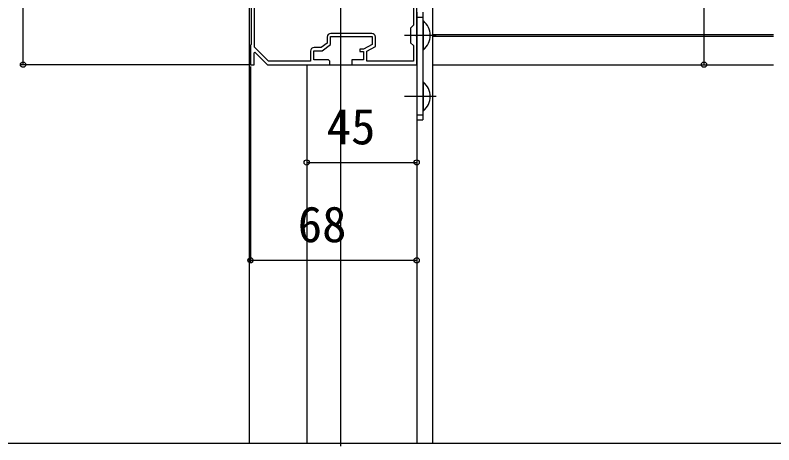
# Model space of a CAD drawing. Units: millimetres, scale not verified. Extents: x -875 to 875, y -1304 to 1297.
# Drawn here: x -578.2 to -267.9, y -1034.7 to -859 of the extents above; entities that cross this region are included whole.
import ezdxf
from ezdxf.enums import TextEntityAlignment as Align

# ---------------------------------------------------------------- set-up
doc = ezdxf.new("R2010")
doc.units = ezdxf.units.MM
doc.header["$LTSCALE"] = 8
for name, color, linetype in [('0-2_YKK_11', 7, 'Continuous'), ('0-3_YKK_12', 2, 'Continuous'), ('0-4_YKK_13', 4, 'Continuous'), ('0-5_YKK_D', 6, 'Continuous'), ('0-7_YSS_K', 3, 'Continuous')]:
    doc.layers.add(name, color=color, linetype=linetype)
doc.styles.add('ＭＳ ゴシック', font='')
doc.styles.get('ＭＳ ゴシック').set_extended_font_data('MS Gothic')

msp = doc.modelspace()

# ---------------------------------------------------------------- linework, layer by layer
at = {"layer": '0-2_YKK_11'}
msp.add_line((-432.4, -866.4), (-449.1, -866.4), dxfattribs=at)
for points in [[(-481.7, -737.5), (-481.7, -870.9), (-482, -871.2), (-482, -879.2), (-480.5, -879.2), (-480.5, -874.3), (-480.132, -874.146), (-475, -879.2), (-449.5, -879.2), (-449.5, -878.2)], [(-480.4, -872.057), (-480.4, -735.5)], [(-450.5, -877.2), (-456.1, -877.2), (-456.1, -873.5), (-452.6, -873.5), (-449.3, -871), (-449.3, -867.7), (-432.2, -867.7), (-432.2, -871), (-435.7, -872.9), (-437.2, -872.9), (-437.2, -873.8), (-435.7, -873.8), (-435.7, -877.2), (-440.5, -877.2), (-440.5, -879.2), (-414, -879.2), (-414, -867.658), (-414.12, -867.475), (-414.12, -866.925), (-414, -866.742), (-414, -829.658)], [(-415.3, -842.4), (-415.3, -863), (-416.5, -864.2), (-416.5, -870.2), (-415.3, -871.4), (-415.3, -877.7)], [(-450.6, -867.9), (-450.6, -870.354), (-453.037, -872.2), (-455.9, -872.2)], [(-415.3, -877.7), (-434.4, -877.7), (-434.4, -873.673), (-430.9, -871.773), (-430.9, -867.9)], [(-457.4, -873.7), (-457.4, -877.7), (-474.671, -877.7), (-480.4, -872.057)]]:
    msp.add_lwpolyline(points, dxfattribs=at)
for centre, radius, start, end in [((-449.1, -867.9), 1.5, 90.00001, 179.99999), ((-432.4, -867.9), 1.5, 0.00001, 89.99999), ((-455.9, -873.7), 1.5, 90.00001, 179.99999), ((-450.5, -878.2), 1, 0.00001, 89.99999)]:
    msp.add_arc(centre, radius, start, end, dxfattribs=at)
at = {"layer": '0-3_YKK_12'}
for p, q in [((-445, -1035.2), (-445, -563.288)), ((-482.5, -734.2), (-482.5, -1034.2)), ((-407.5, -841.706), (-407.5, -1034.2)), ((-406.004, -867.2), (-419, -867.2)), ((-407.5, -866.9), (-268.03, -866.9)), ((-407.5, -867.5), (-268.03, -867.5)), ((-459, -879.2), (-459, -1034.2)), ((-459, -879.2), (-414, -879.2)), ((-414, -879.2), (-414, -1034.2)), ((-407.5, -879.2), (-268.03, -879.2)), ((-406.004, -892.2), (-419, -892.2))]:
    msp.add_line(p, q, dxfattribs=at)
at = {"layer": '0-4_YKK_13'}
for p, q in [((-414, -857.7), (-414, -901.7)), ((-411.5, -857.7), (-411.5, -901.7)), ((-414, -859.7), (-411.5, -859.7)), ((-411.5, -861.3), (-411.5, -873.1)), ((-411.253, -861.3), (-411.5, -861.3)), ((-411.253, -873.1), (-411.253, -861.3)), ((-411.253, -873.1), (-411.5, -873.1)), ((-411.5, -886.3), (-411.5, -898.1)), ((-411.253, -886.3), (-411.5, -886.3)), ((-411.253, -898.1), (-411.253, -886.3)), ((-414, -899.7), (-411.5, -899.7)), ((-411.253, -898.1), (-411.5, -898.1)), ((-414, -901.7), (-411.5, -901.7))]:
    msp.add_line(p, q, dxfattribs=at)
for centre in [(-416.2, -867.2), (-416.2, -892.2)]:
    msp.add_arc(centre, 7.7, 309.98312, 50.01688, dxfattribs=at)
at = {"layer": '0-5_YKK_D'}
for p, q in [((-575, -879.2), (-575, -734.2)), ((-482.7, -879.2), (-576, -879.2)), ((-482, -879.9), (-482, -960.2)), ((-459, -919.2), (-414, -919.2)), ((-482, -959.2), (-414, -959.2)), ((-483.5, -1034.2), (-696, -1034.2)), ((-483.5, -1034.2), (-656, -1034.2))]:
    msp.add_line(p, q, dxfattribs=at)
msp.add_lwpolyline([(-296.5, -729.7), (-296.5, -784.7), (-296.5, -879.2)], dxfattribs=at)
for centre in [(-575, -879.2), (-296.5, -879.2), (-459, -919.2), (-414, -919.2), (-482, -959.2), (-414, -959.2)]:
    msp.add_circle(centre, 1.075, dxfattribs=at)
at = {"layer": '0-7_YSS_K'}
msp.add_line((-59.263, -1034.2), (-795.78, -1034.2), dxfattribs=at)

# ---------------------------------------------------------------- texts
at = {"layer": '0-5_YKK_D', "style": 'ＭＳ ゴシック'}
for s, p in [('45', (-450.819, -916.2)), ('68', (-462.659, -956.2))]:
    msp.add_text(s, height=14.66, dxfattribs=at).set_placement(p, align=Align.BOTTOM_LEFT)

doc.saveas('drawing.dxf')
